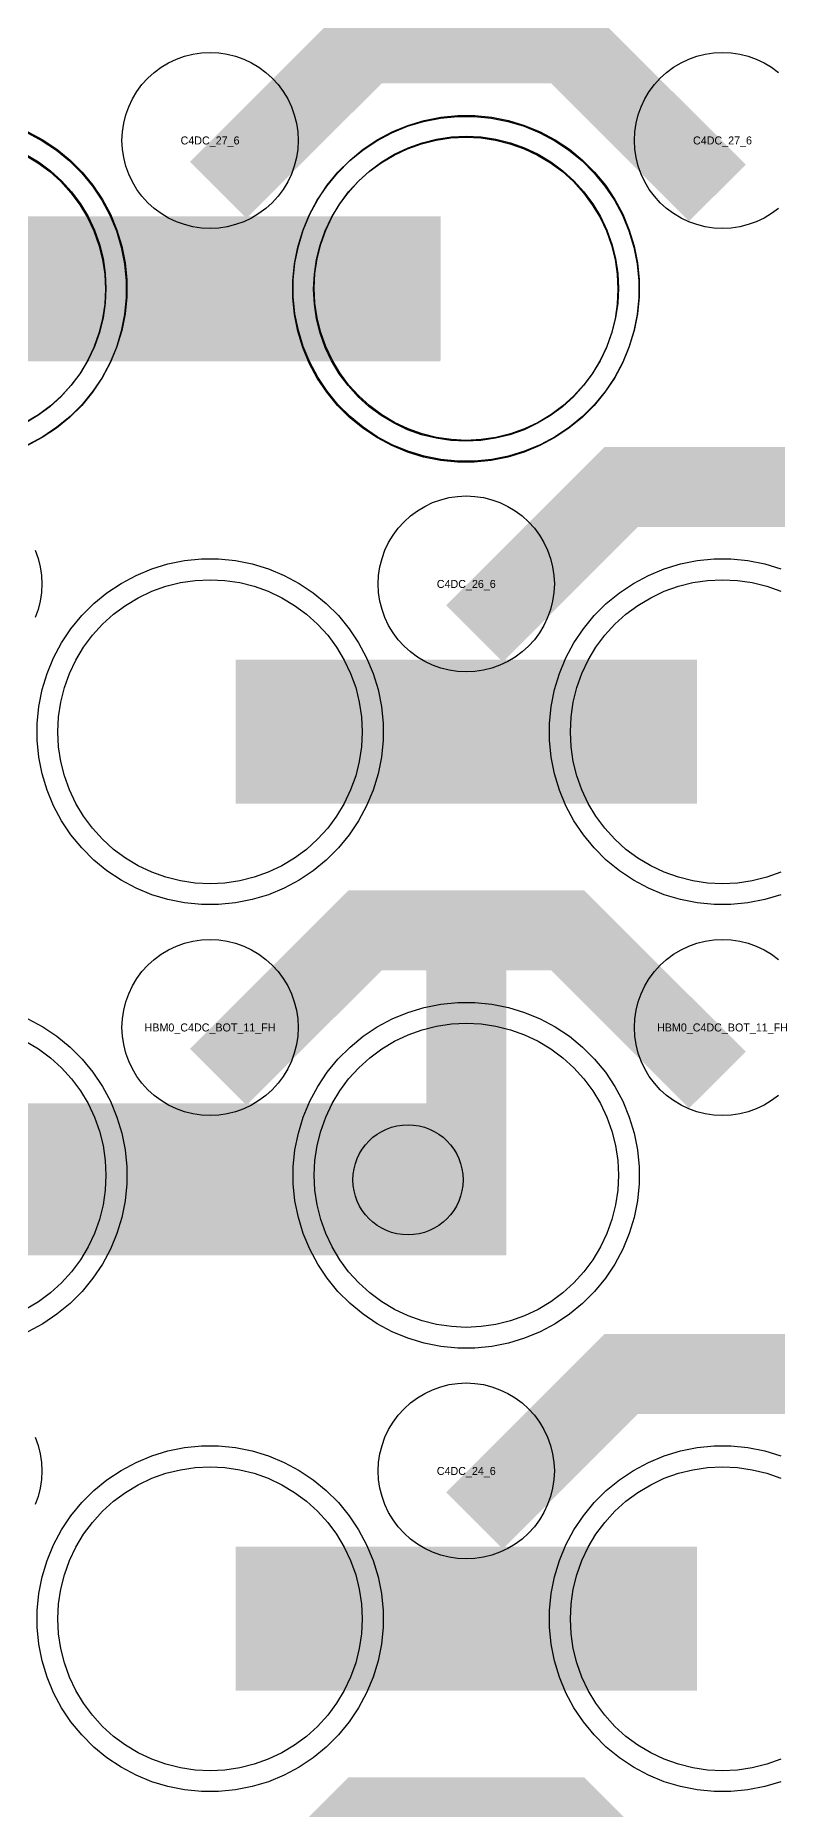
# Model space of a CAD drawing. Extents: x -11880 to 11880, y -14992 to 14992.
# Drawn here: x -10134 to -9903, y -11574 to -11019 of the extents above; entities that cross this region are included whole.
import ezdxf
from ezdxf.enums import TextEntityAlignment as Align

# ---------------------------------------------------------------- set-up
doc = ezdxf.new("R2010")
doc.units = 0
doc.header["$MEASUREMENT"] = 0
for name, color, linetype in [('GDS_775_DT_237', 138, 'CONTINUOUS'), ('RDL1_FS', 34, 'CONTINUOUS'), ('RDL_BS', 160, 'CONTINUOUS')]:
    doc.layers.add(name, color=color, linetype=linetype)

msp = doc.modelspace()

# ---------------------------------------------------------------- linework, layer by layer
at = {"layer": 'RDL1_FS', "color": 241, "true_color": 0xf7abae}
msp.add_lwpolyline([(-10000.149, -11146.126), (-10004.806, -11145.897), (-10009.417, -11145.213), (-10013.94, -11144.081), (-10018.33, -11142.509), (-10022.544, -11140.517), (-10026.544, -11138.119), (-10030.289, -11135.341), (-10033.743, -11132.211), (-10036.873, -11128.757), (-10039.651, -11125.012), (-10042.049, -11121.012), (-10044.041, -11116.798), (-10045.613, -11112.408), (-10046.745, -11107.885), (-10047.429, -11103.274), (-10047.658, -11098.617), (-10047.429, -11093.96), (-10046.745, -11089.349), (-10045.613, -11084.826), (-10044.041, -11080.436), (-10042.049, -11076.222), (-10039.651, -11072.222), (-10036.873, -11068.477), (-10033.743, -11065.023), (-10030.289, -11061.893), (-10026.544, -11059.115), (-10022.544, -11056.717), (-10018.33, -11054.725), (-10013.94, -11053.153), (-10009.417, -11052.021), (-10004.806, -11051.337), (-10000.149, -11051.108), (-9995.492, -11051.337), (-9990.881, -11052.021), (-9986.358, -11053.153), (-9981.968, -11054.725), (-9977.754, -11056.717), (-9973.754, -11059.115), (-9970.009, -11061.893), (-9966.555, -11065.023), (-9963.425, -11068.477), (-9960.647, -11072.222), (-9958.249, -11076.222), (-9956.257, -11080.436), (-9954.685, -11084.826), (-9953.553, -11089.349), (-9952.869, -11093.96), (-9952.64, -11098.617), (-9952.869, -11103.274), (-9953.553, -11107.885), (-9954.685, -11112.408), (-9956.257, -11116.798), (-9958.249, -11121.012), (-9960.647, -11125.012), (-9963.425, -11128.757), (-9966.555, -11132.211), (-9970.009, -11135.341), (-9973.754, -11138.119), (-9977.754, -11140.517), (-9981.968, -11142.509), (-9986.358, -11144.081), (-9990.881, -11145.213), (-9995.492, -11145.897)], close=True, dxfattribs=at)
at = {"layer": 'RDL1_FS'}
for points in [[(-10000, -11145.844), (-10004.657, -11145.615), (-10009.268, -11144.931), (-10013.791, -11143.799), (-10018.181, -11142.227), (-10022.395, -11140.235), (-10026.395, -11137.837), (-10030.14, -11135.059), (-10033.594, -11131.929), (-10036.724, -11128.475), (-10039.502, -11124.73), (-10041.9, -11120.73), (-10043.892, -11116.516), (-10045.464, -11112.126), (-10046.596, -11107.603), (-10047.28, -11102.992), (-10047.509, -11098.335), (-10047.28, -11093.678), (-10046.596, -11089.067), (-10045.464, -11084.544), (-10043.892, -11080.154), (-10041.9, -11075.94), (-10039.502, -11071.94), (-10036.724, -11068.195), (-10033.594, -11064.741), (-10030.14, -11061.611), (-10026.395, -11058.833), (-10022.395, -11056.435), (-10018.181, -11054.443), (-10013.791, -11052.871), (-10009.268, -11051.739), (-10004.657, -11051.055), (-10000, -11050.826), (-9995.343, -11051.055), (-9990.732, -11051.739), (-9986.209, -11052.871), (-9981.819, -11054.443), (-9977.605, -11056.435), (-9973.605, -11058.833), (-9969.86, -11061.611), (-9966.406, -11064.741), (-9963.276, -11068.195), (-9960.498, -11071.94), (-9958.1, -11075.94), (-9956.108, -11080.154), (-9954.536, -11084.544), (-9953.404, -11089.067), (-9952.72, -11093.678), (-9952.491, -11098.335), (-9952.72, -11102.992), (-9953.404, -11107.603), (-9954.536, -11112.126), (-9956.108, -11116.516), (-9958.1, -11120.73), (-9960.498, -11124.73), (-9963.276, -11128.475), (-9966.406, -11131.929), (-9969.86, -11135.059), (-9973.605, -11137.837), (-9977.605, -11140.235), (-9981.819, -11142.227), (-9986.209, -11143.799), (-9990.732, -11144.931), (-9995.343, -11145.615)], [(-10080, -11284.409), (-10084.657, -11284.18), (-10089.268, -11283.496), (-10093.791, -11282.364), (-10098.181, -11280.792), (-10102.395, -11278.8), (-10106.395, -11276.402), (-10110.14, -11273.624), (-10113.594, -11270.494), (-10116.724, -11267.04), (-10119.502, -11263.295), (-10121.9, -11259.295), (-10123.892, -11255.081), (-10125.464, -11250.691), (-10126.596, -11246.168), (-10127.28, -11241.557), (-10127.509, -11236.9), (-10127.28, -11232.243), (-10126.596, -11227.632), (-10125.464, -11223.109), (-10123.892, -11218.719), (-10121.9, -11214.505), (-10119.502, -11210.505), (-10116.724, -11206.76), (-10113.594, -11203.306), (-10110.14, -11200.176), (-10106.395, -11197.398), (-10102.395, -11195), (-10098.181, -11193.008), (-10093.791, -11191.436), (-10089.268, -11190.304), (-10084.657, -11189.62), (-10080, -11189.391), (-10075.343, -11189.62), (-10070.732, -11190.304), (-10066.209, -11191.436), (-10061.819, -11193.008), (-10057.605, -11195), (-10053.605, -11197.398), (-10049.86, -11200.176), (-10046.406, -11203.306), (-10043.276, -11206.76), (-10040.498, -11210.505), (-10038.1, -11214.505), (-10036.108, -11218.719), (-10034.536, -11223.109), (-10033.404, -11227.632), (-10032.72, -11232.243), (-10032.491, -11236.9), (-10032.72, -11241.557), (-10033.404, -11246.168), (-10034.536, -11250.691), (-10036.108, -11255.081), (-10038.1, -11259.295), (-10040.498, -11263.295), (-10043.276, -11267.04), (-10046.406, -11270.494), (-10049.86, -11273.624), (-10053.605, -11276.402), (-10057.605, -11278.8), (-10061.819, -11280.792), (-10066.209, -11282.364), (-10070.732, -11283.496), (-10075.343, -11284.18)], [(-10000, -11422.969), (-10004.657, -11422.74), (-10009.268, -11422.056), (-10013.791, -11420.924), (-10018.181, -11419.352), (-10022.395, -11417.36), (-10026.395, -11414.962), (-10030.14, -11412.184), (-10033.594, -11409.054), (-10036.724, -11405.6), (-10039.502, -11401.855), (-10041.9, -11397.855), (-10043.892, -11393.641), (-10045.464, -11389.251), (-10046.596, -11384.728), (-10047.28, -11380.117), (-10047.509, -11375.46), (-10047.28, -11370.803), (-10046.596, -11366.192), (-10045.464, -11361.669), (-10043.892, -11357.279), (-10041.9, -11353.065), (-10039.502, -11349.065), (-10036.724, -11345.32), (-10033.594, -11341.866), (-10030.14, -11338.736), (-10026.395, -11335.958), (-10022.395, -11333.56), (-10018.181, -11331.568), (-10013.791, -11329.996), (-10009.268, -11328.864), (-10004.657, -11328.18), (-10000, -11327.951), (-9995.343, -11328.18), (-9990.732, -11328.864), (-9986.209, -11329.996), (-9981.819, -11331.568), (-9977.605, -11333.56), (-9973.605, -11335.958), (-9969.86, -11338.736), (-9966.406, -11341.866), (-9963.276, -11345.32), (-9960.498, -11349.065), (-9958.1, -11353.065), (-9956.108, -11357.279), (-9954.536, -11361.669), (-9953.404, -11366.192), (-9952.72, -11370.803), (-9952.491, -11375.46), (-9952.72, -11380.117), (-9953.404, -11384.728), (-9954.536, -11389.251), (-9956.108, -11393.641), (-9958.1, -11397.855), (-9960.498, -11401.855), (-9963.276, -11405.6), (-9966.406, -11409.054), (-9969.86, -11412.184), (-9973.605, -11414.962), (-9977.605, -11417.36), (-9981.819, -11419.352), (-9986.209, -11420.924), (-9990.732, -11422.056), (-9995.343, -11422.74)], [(-10080, -11561.534), (-10084.657, -11561.305), (-10089.268, -11560.621), (-10093.791, -11559.489), (-10098.181, -11557.917), (-10102.395, -11555.925), (-10106.395, -11553.527), (-10110.14, -11550.749), (-10113.594, -11547.619), (-10116.724, -11544.165), (-10119.502, -11540.42), (-10121.9, -11536.42), (-10123.892, -11532.206), (-10125.464, -11527.816), (-10126.596, -11523.293), (-10127.28, -11518.682), (-10127.509, -11514.025), (-10127.28, -11509.368), (-10126.596, -11504.757), (-10125.464, -11500.234), (-10123.892, -11495.844), (-10121.9, -11491.63), (-10119.502, -11487.63), (-10116.724, -11483.885), (-10113.594, -11480.431), (-10110.14, -11477.301), (-10106.395, -11474.523), (-10102.395, -11472.125), (-10098.181, -11470.133), (-10093.791, -11468.561), (-10089.268, -11467.429), (-10084.657, -11466.745), (-10080, -11466.516), (-10075.343, -11466.745), (-10070.732, -11467.429), (-10066.209, -11468.561), (-10061.819, -11470.133), (-10057.605, -11472.125), (-10053.605, -11474.523), (-10049.86, -11477.301), (-10046.406, -11480.431), (-10043.276, -11483.885), (-10040.498, -11487.63), (-10038.1, -11491.63), (-10036.108, -11495.844), (-10034.536, -11500.234), (-10033.404, -11504.757), (-10032.72, -11509.368), (-10032.491, -11514.025), (-10032.72, -11518.682), (-10033.404, -11523.293), (-10034.536, -11527.816), (-10036.108, -11532.206), (-10038.1, -11536.42), (-10040.498, -11540.42), (-10043.276, -11544.165), (-10046.406, -11547.619), (-10049.86, -11550.749), (-10053.605, -11553.527), (-10057.605, -11555.925), (-10061.819, -11557.917), (-10066.209, -11559.489), (-10070.732, -11560.621), (-10075.343, -11561.305)]]:
    msp.add_lwpolyline(points, close=True, dxfattribs=at)
at = {"layer": 'RDL1_FS', "color": 241, "true_color": 0xf7abae}
msp.add_lwpolyline([(-10137.754, -11056.717), (-10133.754, -11059.115), (-10130.009, -11061.893), (-10126.555, -11065.023), (-10123.425, -11068.477), (-10120.647, -11072.222), (-10118.249, -11076.222), (-10116.257, -11080.436), (-10114.685, -11084.826), (-10113.553, -11089.349), (-10112.869, -11093.96), (-10112.64, -11098.617), (-10112.869, -11103.274), (-10113.553, -11107.885), (-10114.685, -11112.408), (-10116.257, -11116.798), (-10118.249, -11121.012), (-10120.647, -11125.012), (-10123.425, -11128.757), (-10126.555, -11132.211), (-10130.009, -11135.341), (-10133.754, -11138.119), (-10137.754, -11140.517)], dxfattribs=at)
at = {"layer": 'RDL1_FS'}
for points in [[(-10137.605, -11056.435), (-10133.605, -11058.833), (-10129.86, -11061.611), (-10126.406, -11064.741), (-10123.276, -11068.195), (-10120.498, -11071.94), (-10118.1, -11075.94), (-10116.108, -11080.154), (-10114.536, -11084.544), (-10113.404, -11089.067), (-10112.72, -11093.678), (-10112.491, -11098.335), (-10112.72, -11102.992), (-10113.404, -11107.603), (-10114.536, -11112.126), (-10116.108, -11116.516), (-10118.1, -11120.73), (-10120.498, -11124.73), (-10123.276, -11128.475), (-10126.406, -11131.929), (-10129.86, -11135.059), (-10133.605, -11137.837), (-10137.605, -11140.235)], [(-9901.819, -11280.792), (-9906.209, -11282.364), (-9910.732, -11283.496), (-9915.343, -11284.18), (-9920, -11284.409), (-9924.657, -11284.18), (-9929.268, -11283.496), (-9933.791, -11282.364), (-9938.181, -11280.792), (-9942.395, -11278.8), (-9946.395, -11276.402), (-9950.14, -11273.624), (-9953.594, -11270.494), (-9956.724, -11267.04), (-9959.502, -11263.295), (-9961.9, -11259.295), (-9963.892, -11255.081), (-9965.464, -11250.691), (-9966.596, -11246.168), (-9967.28, -11241.557), (-9967.509, -11236.9), (-9967.28, -11232.243), (-9966.596, -11227.632), (-9965.464, -11223.109), (-9963.892, -11218.719), (-9961.9, -11214.505), (-9959.502, -11210.505), (-9956.724, -11206.76), (-9953.594, -11203.306), (-9950.14, -11200.176), (-9946.395, -11197.398), (-9942.395, -11195), (-9938.181, -11193.008), (-9933.791, -11191.436), (-9929.268, -11190.304), (-9924.657, -11189.62), (-9920, -11189.391), (-9915.343, -11189.62), (-9910.732, -11190.304), (-9906.209, -11191.436), (-9901.819, -11193.008)], [(-10137.605, -11333.56), (-10133.605, -11335.958), (-10129.86, -11338.736), (-10126.406, -11341.866), (-10123.276, -11345.32), (-10120.498, -11349.065), (-10118.1, -11353.065), (-10116.108, -11357.279), (-10114.536, -11361.669), (-10113.404, -11366.192), (-10112.72, -11370.803), (-10112.491, -11375.46), (-10112.72, -11380.117), (-10113.404, -11384.728), (-10114.536, -11389.251), (-10116.108, -11393.641), (-10118.1, -11397.855), (-10120.498, -11401.855), (-10123.276, -11405.6), (-10126.406, -11409.054), (-10129.86, -11412.184), (-10133.605, -11414.962), (-10137.605, -11417.36)], [(-9901.819, -11557.917), (-9906.209, -11559.489), (-9910.732, -11560.621), (-9915.343, -11561.305), (-9920, -11561.534), (-9924.657, -11561.305), (-9929.268, -11560.621), (-9933.791, -11559.489), (-9938.181, -11557.917), (-9942.395, -11555.925), (-9946.395, -11553.527), (-9950.14, -11550.749), (-9953.594, -11547.619), (-9956.724, -11544.165), (-9959.502, -11540.42), (-9961.9, -11536.42), (-9963.892, -11532.206), (-9965.464, -11527.816), (-9966.596, -11523.293), (-9967.28, -11518.682), (-9967.509, -11514.025), (-9967.28, -11509.368), (-9966.596, -11504.757), (-9965.464, -11500.234), (-9963.892, -11495.844), (-9961.9, -11491.63), (-9959.502, -11487.63), (-9956.724, -11483.885), (-9953.594, -11480.431), (-9950.14, -11477.301), (-9946.395, -11474.523), (-9942.395, -11472.125), (-9938.181, -11470.133), (-9933.791, -11468.561), (-9929.268, -11467.429), (-9924.657, -11466.745), (-9920, -11466.516), (-9915.343, -11466.745), (-9910.732, -11467.429), (-9906.209, -11468.561), (-9901.819, -11470.133)]]:
    msp.add_lwpolyline(points, dxfattribs=at)
at = {"layer": 'RDL1_FS', "color": 241, "true_color": 0xf7abae}
for points in [[(-10152.147, -11098.617, 45, 45, 0), (-10080.147, -11098.617, 45, 45, 0)], [(-10080.147, -11098.617, 45, 45, 0), (-10008.147, -11098.617, 45, 45, 0)]]:
    msp.add_lwpolyline(points, format="xyseb", dxfattribs=at)
at = {"layer": 'RDL1_FS'}
for points in [[(-10151.998, -11098.335, 45, 45, 0), (-10079.998, -11098.335, 45, 45, 0)], [(-10079.998, -11098.335, 45, 45, 0), (-10007.998, -11098.335, 45, 45, 0)], [(-10071.998, -11236.9, 45, 45, 0), (-9999.998, -11236.9, 45, 45, 0)], [(-9999.998, -11236.9, 45, 45, 0), (-9927.998, -11236.9, 45, 45, 0)], [(-10151.998, -11375.46, 45, 45, 0), (-10079.998, -11375.46, 45, 45, 0)], [(-10079.998, -11375.46, 45, 45, 0), (-10007.998, -11375.46, 45, 45, 0)], [(-10071.998, -11514.025, 45, 45, 0), (-9999.998, -11514.025, 45, 45, 0)], [(-9999.998, -11514.025, 45, 45, 0), (-9927.998, -11514.025, 45, 45, 0)]]:
    msp.add_lwpolyline(points, format="xyseb", dxfattribs=at)
msp.add_circle((-10018.195, -11376.865), 17.2, dxfattribs=at)
at = {"layer": 'RDL_BS'}
for points in [[(-10077.438, -11067.649, 25, 25, 0), (-10031.623, -11021.834, 25, 25, 0), (-9998.07, -11021.834, 25, 25, 0)], [(-9921.599, -11068.548, 25, 25, 0), (-9968.313, -11021.834, 25, 25, 0), (-9998.071, -11021.834, 25, 25, 0)], [(-9997.438, -11206.214, 25, 25, 0), (-9951.623, -11160.399, 25, 25, 0), (-9918.07, -11160.399, 25, 25, 0)], [(-9841.599, -11207.113, 25, 25, 0), (-9888.313, -11160.399, 25, 25, 0), (-9918.071, -11160.399, 25, 25, 0)], [(-10000, -11400.46, 25, 25, 0), (-10000, -11286.459, 25, 25, 0)], [(-10077.438, -11344.774, 25, 25, 0), (-10031.623, -11298.959, 25, 25, 0), (-9998.07, -11298.959, 25, 25, 0)], [(-9921.599, -11345.673, 25, 25, 0), (-9968.313, -11298.959, 25, 25, 0), (-9998.071, -11298.959, 25, 25, 0)], [(-10165.603, -11387.96, 25, 25, 0), (-9987.5, -11387.96, 25, 25, 0)], [(-9997.438, -11483.339, 25, 25, 0), (-9951.623, -11437.524, 25, 25, 0), (-9918.07, -11437.524, 25, 25, 0)], [(-9841.599, -11484.238, 25, 25, 0), (-9888.313, -11437.524, 25, 25, 0), (-9918.071, -11437.524, 25, 25, 0)], [(-10077.438, -11621.904, 25, 25, 0), (-10031.623, -11576.089, 25, 25, 0), (-9998.07, -11576.089, 25, 25, 0)], [(-9921.599, -11622.803, 25, 25, 0), (-9968.313, -11576.089, 25, 25, 0), (-9998.071, -11576.089, 25, 25, 0)]]:
    msp.add_lwpolyline(points, format="xyseb", dxfattribs=at)
for points in [[(-10080, -11079.641), (-10082.693, -11079.509), (-10085.365, -11079.113), (-10087.984, -11078.456), (-10090.519, -11077.549), (-10092.956, -11076.397), (-10095.28, -11075.004), (-10097.443, -11073.401), (-10099.442, -11071.589), (-10101.254, -11069.59), (-10102.857, -11067.427), (-10104.25, -11065.103), (-10105.402, -11062.666), (-10106.309, -11060.131), (-10106.966, -11057.512), (-10107.362, -11054.84), (-10107.494, -11052.147), (-10107.362, -11049.454), (-10106.966, -11046.782), (-10106.309, -11044.163), (-10105.402, -11041.628), (-10104.25, -11039.191), (-10102.857, -11036.867), (-10101.254, -11034.704), (-10099.442, -11032.705), (-10097.443, -11030.893), (-10095.28, -11029.29), (-10092.956, -11027.897), (-10090.519, -11026.745), (-10087.984, -11025.838), (-10085.365, -11025.181), (-10082.693, -11024.785), (-10080, -11024.653), (-10077.307, -11024.785), (-10074.635, -11025.181), (-10072.016, -11025.838), (-10069.481, -11026.745), (-10067.044, -11027.897), (-10064.72, -11029.29), (-10062.557, -11030.893), (-10060.558, -11032.705), (-10058.746, -11034.704), (-10057.143, -11036.867), (-10055.75, -11039.191), (-10054.598, -11041.628), (-10053.691, -11044.163), (-10053.034, -11046.782), (-10052.638, -11049.454), (-10052.506, -11052.147), (-10052.638, -11054.84), (-10053.034, -11057.512), (-10053.691, -11060.131), (-10054.598, -11062.666), (-10055.75, -11065.103), (-10057.143, -11067.427), (-10058.746, -11069.59), (-10060.558, -11071.589), (-10062.557, -11073.401), (-10064.72, -11075.004), (-10067.044, -11076.397), (-10069.481, -11077.549), (-10072.016, -11078.456), (-10074.635, -11079.113), (-10077.307, -11079.509)], [(-10002.644, -11152.335), (-10007.938, -11151.818), (-10013.165, -11150.772), (-10018.205, -11149.241), (-10023.115, -11147.21), (-10027.777, -11144.718), (-10032.191, -11141.771), (-10036.292, -11138.409), (-10040.074, -11134.627), (-10043.436, -11130.526), (-10046.383, -11126.112), (-10048.875, -11121.45), (-10050.906, -11116.54), (-10052.437, -11111.5), (-10053.483, -11106.273), (-10054, -11100.979), (-10054, -11095.691), (-10053.483, -11090.397), (-10052.437, -11085.17), (-10050.906, -11080.13), (-10048.875, -11075.22), (-10046.383, -11070.558), (-10043.436, -11066.144), (-10040.074, -11062.043), (-10036.292, -11058.261), (-10032.191, -11054.899), (-10027.777, -11051.952), (-10023.115, -11049.46), (-10018.205, -11047.429), (-10013.165, -11045.898), (-10007.938, -11044.852), (-10002.644, -11044.335), (-9997.356, -11044.335), (-9992.062, -11044.852), (-9986.835, -11045.898), (-9981.795, -11047.429), (-9976.885, -11049.46), (-9972.223, -11051.952), (-9967.809, -11054.899), (-9963.708, -11058.261), (-9959.926, -11062.043), (-9956.564, -11066.144), (-9953.617, -11070.558), (-9951.125, -11075.22), (-9949.094, -11080.13), (-9947.563, -11085.17), (-9946.517, -11090.397), (-9946, -11095.691), (-9946, -11100.979), (-9946.517, -11106.273), (-9947.563, -11111.5), (-9949.094, -11116.54), (-9951.125, -11121.45), (-9953.617, -11126.112), (-9956.564, -11130.526), (-9959.926, -11134.627), (-9963.708, -11138.409), (-9967.809, -11141.771), (-9972.223, -11144.718), (-9976.885, -11147.21), (-9981.795, -11149.241), (-9986.835, -11150.772), (-9992.062, -11151.818), (-9997.356, -11152.335)], [(-10000, -11218.206), (-10002.693, -11218.074), (-10005.365, -11217.678), (-10007.984, -11217.021), (-10010.519, -11216.114), (-10012.956, -11214.962), (-10015.28, -11213.569), (-10017.443, -11211.966), (-10019.442, -11210.154), (-10021.254, -11208.155), (-10022.857, -11205.992), (-10024.25, -11203.668), (-10025.402, -11201.231), (-10026.309, -11198.696), (-10026.966, -11196.077), (-10027.362, -11193.405), (-10027.494, -11190.712), (-10027.362, -11188.019), (-10026.966, -11185.347), (-10026.309, -11182.728), (-10025.402, -11180.193), (-10024.25, -11177.756), (-10022.857, -11175.432), (-10021.254, -11173.269), (-10019.442, -11171.27), (-10017.443, -11169.458), (-10015.28, -11167.855), (-10012.956, -11166.462), (-10010.519, -11165.31), (-10007.984, -11164.403), (-10005.365, -11163.746), (-10002.693, -11163.35), (-10000, -11163.218), (-9997.307, -11163.35), (-9994.635, -11163.746), (-9992.016, -11164.403), (-9989.481, -11165.31), (-9987.044, -11166.462), (-9984.72, -11167.855), (-9982.557, -11169.458), (-9980.558, -11171.27), (-9978.746, -11173.269), (-9977.143, -11175.432), (-9975.75, -11177.756), (-9974.598, -11180.193), (-9973.691, -11182.728), (-9973.034, -11185.347), (-9972.638, -11188.019), (-9972.506, -11190.712), (-9972.638, -11193.405), (-9973.034, -11196.077), (-9973.691, -11198.696), (-9974.598, -11201.231), (-9975.75, -11203.668), (-9977.143, -11205.992), (-9978.746, -11208.155), (-9980.558, -11210.154), (-9982.557, -11211.966), (-9984.72, -11213.569), (-9987.044, -11214.962), (-9989.481, -11216.114), (-9992.016, -11217.021), (-9994.635, -11217.678), (-9997.307, -11218.074)], [(-10082.644, -11290.9), (-10087.938, -11290.383), (-10093.165, -11289.337), (-10098.205, -11287.806), (-10103.115, -11285.775), (-10107.777, -11283.283), (-10112.191, -11280.336), (-10116.292, -11276.974), (-10120.074, -11273.192), (-10123.436, -11269.091), (-10126.383, -11264.677), (-10128.875, -11260.015), (-10130.906, -11255.105), (-10132.437, -11250.065), (-10133.483, -11244.838), (-10134, -11239.544), (-10134, -11234.256), (-10133.483, -11228.962), (-10132.437, -11223.735), (-10130.906, -11218.695), (-10128.875, -11213.785), (-10126.383, -11209.123), (-10123.436, -11204.709), (-10120.074, -11200.608), (-10116.292, -11196.826), (-10112.191, -11193.464), (-10107.777, -11190.517), (-10103.115, -11188.025), (-10098.205, -11185.994), (-10093.165, -11184.463), (-10087.938, -11183.417), (-10082.644, -11182.9), (-10077.356, -11182.9), (-10072.062, -11183.417), (-10066.835, -11184.463), (-10061.795, -11185.994), (-10056.885, -11188.025), (-10052.223, -11190.517), (-10047.809, -11193.464), (-10043.708, -11196.826), (-10039.926, -11200.608), (-10036.564, -11204.709), (-10033.617, -11209.123), (-10031.125, -11213.785), (-10029.094, -11218.695), (-10027.563, -11223.735), (-10026.517, -11228.962), (-10026, -11234.256), (-10026, -11239.544), (-10026.517, -11244.838), (-10027.563, -11250.065), (-10029.094, -11255.105), (-10031.125, -11260.015), (-10033.617, -11264.677), (-10036.564, -11269.091), (-10039.926, -11273.192), (-10043.708, -11276.974), (-10047.809, -11280.336), (-10052.223, -11283.283), (-10056.885, -11285.775), (-10061.795, -11287.806), (-10066.835, -11289.337), (-10072.062, -11290.383), (-10077.356, -11290.9)], [(-10080, -11356.766), (-10082.693, -11356.634), (-10085.365, -11356.238), (-10087.984, -11355.581), (-10090.519, -11354.674), (-10092.956, -11353.522), (-10095.28, -11352.129), (-10097.443, -11350.526), (-10099.442, -11348.714), (-10101.254, -11346.715), (-10102.857, -11344.552), (-10104.25, -11342.228), (-10105.402, -11339.791), (-10106.309, -11337.256), (-10106.966, -11334.637), (-10107.362, -11331.965), (-10107.494, -11329.272), (-10107.362, -11326.579), (-10106.966, -11323.907), (-10106.309, -11321.288), (-10105.402, -11318.753), (-10104.25, -11316.316), (-10102.857, -11313.992), (-10101.254, -11311.829), (-10099.442, -11309.83), (-10097.443, -11308.018), (-10095.28, -11306.415), (-10092.956, -11305.022), (-10090.519, -11303.87), (-10087.984, -11302.963), (-10085.365, -11302.306), (-10082.693, -11301.91), (-10080, -11301.778), (-10077.307, -11301.91), (-10074.635, -11302.306), (-10072.016, -11302.963), (-10069.481, -11303.87), (-10067.044, -11305.022), (-10064.72, -11306.415), (-10062.557, -11308.018), (-10060.558, -11309.83), (-10058.746, -11311.829), (-10057.143, -11313.992), (-10055.75, -11316.316), (-10054.598, -11318.753), (-10053.691, -11321.288), (-10053.034, -11323.907), (-10052.638, -11326.579), (-10052.506, -11329.272), (-10052.638, -11331.965), (-10053.034, -11334.637), (-10053.691, -11337.256), (-10054.598, -11339.791), (-10055.75, -11342.228), (-10057.143, -11344.552), (-10058.746, -11346.715), (-10060.558, -11348.714), (-10062.557, -11350.526), (-10064.72, -11352.129), (-10067.044, -11353.522), (-10069.481, -11354.674), (-10072.016, -11355.581), (-10074.635, -11356.238), (-10077.307, -11356.634)], [(-10002.644, -11429.46), (-10007.938, -11428.943), (-10013.165, -11427.897), (-10018.205, -11426.366), (-10023.115, -11424.335), (-10027.777, -11421.843), (-10032.191, -11418.896), (-10036.292, -11415.534), (-10040.074, -11411.752), (-10043.436, -11407.651), (-10046.383, -11403.237), (-10048.875, -11398.575), (-10050.906, -11393.665), (-10052.437, -11388.625), (-10053.483, -11383.398), (-10054, -11378.104), (-10054, -11372.816), (-10053.483, -11367.522), (-10052.437, -11362.295), (-10050.906, -11357.255), (-10048.875, -11352.345), (-10046.383, -11347.683), (-10043.436, -11343.269), (-10040.074, -11339.168), (-10036.292, -11335.386), (-10032.191, -11332.024), (-10027.777, -11329.077), (-10023.115, -11326.585), (-10018.205, -11324.554), (-10013.165, -11323.023), (-10007.938, -11321.977), (-10002.644, -11321.46), (-9997.356, -11321.46), (-9992.062, -11321.977), (-9986.835, -11323.023), (-9981.795, -11324.554), (-9976.885, -11326.585), (-9972.223, -11329.077), (-9967.809, -11332.024), (-9963.708, -11335.386), (-9959.926, -11339.168), (-9956.564, -11343.269), (-9953.617, -11347.683), (-9951.125, -11352.345), (-9949.094, -11357.255), (-9947.563, -11362.295), (-9946.517, -11367.522), (-9946, -11372.816), (-9946, -11378.104), (-9946.517, -11383.398), (-9947.563, -11388.625), (-9949.094, -11393.665), (-9951.125, -11398.575), (-9953.617, -11403.237), (-9956.564, -11407.651), (-9959.926, -11411.752), (-9963.708, -11415.534), (-9967.809, -11418.896), (-9972.223, -11421.843), (-9976.885, -11424.335), (-9981.795, -11426.366), (-9986.835, -11427.897), (-9992.062, -11428.943), (-9997.356, -11429.46)], [(-10000, -11495.331), (-10002.693, -11495.199), (-10005.365, -11494.803), (-10007.984, -11494.146), (-10010.519, -11493.239), (-10012.956, -11492.087), (-10015.28, -11490.694), (-10017.443, -11489.091), (-10019.442, -11487.279), (-10021.254, -11485.28), (-10022.857, -11483.117), (-10024.25, -11480.793), (-10025.402, -11478.356), (-10026.309, -11475.821), (-10026.966, -11473.202), (-10027.362, -11470.53), (-10027.494, -11467.837), (-10027.362, -11465.144), (-10026.966, -11462.472), (-10026.309, -11459.853), (-10025.402, -11457.318), (-10024.25, -11454.881), (-10022.857, -11452.557), (-10021.254, -11450.394), (-10019.442, -11448.395), (-10017.443, -11446.583), (-10015.28, -11444.98), (-10012.956, -11443.587), (-10010.519, -11442.435), (-10007.984, -11441.528), (-10005.365, -11440.871), (-10002.693, -11440.475), (-10000, -11440.343), (-9997.307, -11440.475), (-9994.635, -11440.871), (-9992.016, -11441.528), (-9989.481, -11442.435), (-9987.044, -11443.587), (-9984.72, -11444.98), (-9982.557, -11446.583), (-9980.558, -11448.395), (-9978.746, -11450.394), (-9977.143, -11452.557), (-9975.75, -11454.881), (-9974.598, -11457.318), (-9973.691, -11459.853), (-9973.034, -11462.472), (-9972.638, -11465.144), (-9972.506, -11467.837), (-9972.638, -11470.53), (-9973.034, -11473.202), (-9973.691, -11475.821), (-9974.598, -11478.356), (-9975.75, -11480.793), (-9977.143, -11483.117), (-9978.746, -11485.28), (-9980.558, -11487.279), (-9982.557, -11489.091), (-9984.72, -11490.694), (-9987.044, -11492.087), (-9989.481, -11493.239), (-9992.016, -11494.146), (-9994.635, -11494.803), (-9997.307, -11495.199)], [(-10082.644, -11568.025), (-10087.938, -11567.508), (-10093.165, -11566.462), (-10098.205, -11564.931), (-10103.115, -11562.9), (-10107.777, -11560.408), (-10112.191, -11557.461), (-10116.292, -11554.099), (-10120.074, -11550.317), (-10123.436, -11546.216), (-10126.383, -11541.802), (-10128.875, -11537.14), (-10130.906, -11532.23), (-10132.437, -11527.19), (-10133.483, -11521.963), (-10134, -11516.669), (-10134, -11511.381), (-10133.483, -11506.087), (-10132.437, -11500.86), (-10130.906, -11495.82), (-10128.875, -11490.91), (-10126.383, -11486.248), (-10123.436, -11481.834), (-10120.074, -11477.733), (-10116.292, -11473.951), (-10112.191, -11470.589), (-10107.777, -11467.642), (-10103.115, -11465.15), (-10098.205, -11463.119), (-10093.165, -11461.588), (-10087.938, -11460.542), (-10082.644, -11460.025), (-10077.356, -11460.025), (-10072.062, -11460.542), (-10066.835, -11461.588), (-10061.795, -11463.119), (-10056.885, -11465.15), (-10052.223, -11467.642), (-10047.809, -11470.589), (-10043.708, -11473.951), (-10039.926, -11477.733), (-10036.564, -11481.834), (-10033.617, -11486.248), (-10031.125, -11490.91), (-10029.094, -11495.82), (-10027.563, -11500.86), (-10026.517, -11506.087), (-10026, -11511.381), (-10026, -11516.669), (-10026.517, -11521.963), (-10027.563, -11527.19), (-10029.094, -11532.23), (-10031.125, -11537.14), (-10033.617, -11541.802), (-10036.564, -11546.216), (-10039.926, -11550.317), (-10043.708, -11554.099), (-10047.809, -11557.461), (-10052.223, -11560.408), (-10056.885, -11562.9), (-10061.795, -11564.931), (-10066.835, -11566.462), (-10072.062, -11567.508), (-10077.356, -11568.025)]]:
    msp.add_lwpolyline(points, close=True, dxfattribs=at)
for points in [[(-9902.557, -11073.401), (-9904.72, -11075.004), (-9907.044, -11076.397), (-9909.481, -11077.549), (-9912.016, -11078.456), (-9914.635, -11079.113), (-9917.307, -11079.509), (-9920, -11079.641), (-9922.693, -11079.509), (-9925.365, -11079.113), (-9927.984, -11078.456), (-9930.519, -11077.549), (-9932.956, -11076.397), (-9935.28, -11075.004), (-9937.443, -11073.401), (-9939.442, -11071.589), (-9941.254, -11069.59), (-9942.857, -11067.427), (-9944.25, -11065.103), (-9945.402, -11062.666), (-9946.309, -11060.131), (-9946.966, -11057.512), (-9947.362, -11054.84), (-9947.494, -11052.147), (-9947.362, -11049.454), (-9946.966, -11046.782), (-9946.309, -11044.163), (-9945.402, -11041.628), (-9944.25, -11039.191), (-9942.857, -11036.867), (-9941.254, -11034.704), (-9939.442, -11032.705), (-9937.443, -11030.893), (-9935.28, -11029.29), (-9932.956, -11027.897), (-9930.519, -11026.745), (-9927.984, -11025.838), (-9925.365, -11025.181), (-9922.693, -11024.785), (-9920, -11024.653), (-9917.307, -11024.785), (-9914.635, -11025.181), (-9912.016, -11025.838), (-9909.481, -11026.745), (-9907.044, -11027.897), (-9904.72, -11029.29), (-9902.557, -11030.893)], [(-10136.885, -11049.46), (-10132.223, -11051.952), (-10127.809, -11054.899), (-10123.708, -11058.261), (-10119.926, -11062.043), (-10116.564, -11066.144), (-10113.617, -11070.558), (-10111.125, -11075.22), (-10109.094, -11080.13), (-10107.563, -11085.17), (-10106.517, -11090.397), (-10106, -11095.691), (-10106, -11100.979), (-10106.517, -11106.273), (-10107.563, -11111.5), (-10109.094, -11116.54), (-10111.125, -11121.45), (-10113.617, -11126.112), (-10116.564, -11130.526), (-10119.926, -11134.627), (-10123.708, -11138.409), (-10127.809, -11141.771), (-10132.223, -11144.718), (-10136.885, -11147.21)], [(-10134.598, -11180.193), (-10133.691, -11182.728), (-10133.034, -11185.347), (-10132.638, -11188.019), (-10132.506, -11190.712), (-10132.638, -11193.405), (-10133.034, -11196.077), (-10133.691, -11198.696), (-10134.598, -11201.231)], [(-9901.795, -11287.806), (-9906.835, -11289.337), (-9912.062, -11290.383), (-9917.356, -11290.9), (-9922.644, -11290.9), (-9927.938, -11290.383), (-9933.165, -11289.337), (-9938.205, -11287.806), (-9943.115, -11285.775), (-9947.777, -11283.283), (-9952.191, -11280.336), (-9956.292, -11276.974), (-9960.074, -11273.192), (-9963.436, -11269.091), (-9966.383, -11264.677), (-9968.875, -11260.015), (-9970.906, -11255.105), (-9972.437, -11250.065), (-9973.483, -11244.838), (-9974, -11239.544), (-9974, -11234.256), (-9973.483, -11228.962), (-9972.437, -11223.735), (-9970.906, -11218.695), (-9968.875, -11213.785), (-9966.383, -11209.123), (-9963.436, -11204.709), (-9960.074, -11200.608), (-9956.292, -11196.826), (-9952.191, -11193.464), (-9947.777, -11190.517), (-9943.115, -11188.025), (-9938.205, -11185.994), (-9933.165, -11184.463), (-9927.938, -11183.417), (-9922.644, -11182.9), (-9917.356, -11182.9), (-9912.062, -11183.417), (-9906.835, -11184.463), (-9901.795, -11185.994)], [(-9902.557, -11350.526), (-9904.72, -11352.129), (-9907.044, -11353.522), (-9909.481, -11354.674), (-9912.016, -11355.581), (-9914.635, -11356.238), (-9917.307, -11356.634), (-9920, -11356.766), (-9922.693, -11356.634), (-9925.365, -11356.238), (-9927.984, -11355.581), (-9930.519, -11354.674), (-9932.956, -11353.522), (-9935.28, -11352.129), (-9937.443, -11350.526), (-9939.442, -11348.714), (-9941.254, -11346.715), (-9942.857, -11344.552), (-9944.25, -11342.228), (-9945.402, -11339.791), (-9946.309, -11337.256), (-9946.966, -11334.637), (-9947.362, -11331.965), (-9947.494, -11329.272), (-9947.362, -11326.579), (-9946.966, -11323.907), (-9946.309, -11321.288), (-9945.402, -11318.753), (-9944.25, -11316.316), (-9942.857, -11313.992), (-9941.254, -11311.829), (-9939.442, -11309.83), (-9937.443, -11308.018), (-9935.28, -11306.415), (-9932.956, -11305.022), (-9930.519, -11303.87), (-9927.984, -11302.963), (-9925.365, -11302.306), (-9922.693, -11301.91), (-9920, -11301.778), (-9917.307, -11301.91), (-9914.635, -11302.306), (-9912.016, -11302.963), (-9909.481, -11303.87), (-9907.044, -11305.022), (-9904.72, -11306.415), (-9902.557, -11308.018)], [(-10136.885, -11326.585), (-10132.223, -11329.077), (-10127.809, -11332.024), (-10123.708, -11335.386), (-10119.926, -11339.168), (-10116.564, -11343.269), (-10113.617, -11347.683), (-10111.125, -11352.345), (-10109.094, -11357.255), (-10107.563, -11362.295), (-10106.517, -11367.522), (-10106, -11372.816), (-10106, -11378.104), (-10106.517, -11383.398), (-10107.563, -11388.625), (-10109.094, -11393.665), (-10111.125, -11398.575), (-10113.617, -11403.237), (-10116.564, -11407.651), (-10119.926, -11411.752), (-10123.708, -11415.534), (-10127.809, -11418.896), (-10132.223, -11421.843), (-10136.885, -11424.335)], [(-10134.598, -11457.318), (-10133.691, -11459.853), (-10133.034, -11462.472), (-10132.638, -11465.144), (-10132.506, -11467.837), (-10132.638, -11470.53), (-10133.034, -11473.202), (-10133.691, -11475.821), (-10134.598, -11478.356)], [(-9901.795, -11564.931), (-9906.835, -11566.462), (-9912.062, -11567.508), (-9917.356, -11568.025), (-9922.644, -11568.025), (-9927.938, -11567.508), (-9933.165, -11566.462), (-9938.205, -11564.931), (-9943.115, -11562.9), (-9947.777, -11560.408), (-9952.191, -11557.461), (-9956.292, -11554.099), (-9960.074, -11550.317), (-9963.436, -11546.216), (-9966.383, -11541.802), (-9968.875, -11537.14), (-9970.906, -11532.23), (-9972.437, -11527.19), (-9973.483, -11521.963), (-9974, -11516.669), (-9974, -11511.381), (-9973.483, -11506.087), (-9972.437, -11500.86), (-9970.906, -11495.82), (-9968.875, -11490.91), (-9966.383, -11486.248), (-9963.436, -11481.834), (-9960.074, -11477.733), (-9956.292, -11473.951), (-9952.191, -11470.589), (-9947.777, -11467.642), (-9943.115, -11465.15), (-9938.205, -11463.119), (-9933.165, -11461.588), (-9927.938, -11460.542), (-9922.644, -11460.025), (-9917.356, -11460.025), (-9912.062, -11460.542), (-9906.835, -11461.588), (-9901.795, -11463.119)]]:
    msp.add_lwpolyline(points, dxfattribs=at)
at = {"layer": 'RDL_BS', "color": 241, "true_color": 0xf7abae}
msp.add_lwpolyline([(-10002.793, -11152.617), (-10008.087, -11152.1), (-10013.314, -11151.054), (-10018.354, -11149.523), (-10023.264, -11147.492), (-10027.926, -11145), (-10032.34, -11142.053), (-10036.441, -11138.691), (-10040.223, -11134.909), (-10043.585, -11130.808), (-10046.532, -11126.394), (-10049.024, -11121.732), (-10051.055, -11116.822), (-10052.586, -11111.782), (-10053.632, -11106.555), (-10054.149, -11101.261), (-10054.149, -11095.973), (-10053.632, -11090.679), (-10052.586, -11085.452), (-10051.055, -11080.412), (-10049.024, -11075.502), (-10046.532, -11070.84), (-10043.585, -11066.426), (-10040.223, -11062.325), (-10036.441, -11058.543), (-10032.34, -11055.181), (-10027.926, -11052.234), (-10023.264, -11049.742), (-10018.354, -11047.711), (-10013.314, -11046.18), (-10008.087, -11045.134), (-10002.793, -11044.617), (-9997.505, -11044.617), (-9992.211, -11045.134), (-9986.984, -11046.18), (-9981.944, -11047.711), (-9977.034, -11049.742), (-9972.372, -11052.234), (-9967.958, -11055.181), (-9963.857, -11058.543), (-9960.075, -11062.325), (-9956.713, -11066.426), (-9953.766, -11070.84), (-9951.274, -11075.502), (-9949.243, -11080.412), (-9947.712, -11085.452), (-9946.666, -11090.679), (-9946.149, -11095.973), (-9946.149, -11101.261), (-9946.666, -11106.555), (-9947.712, -11111.782), (-9949.243, -11116.822), (-9951.274, -11121.732), (-9953.766, -11126.394), (-9956.713, -11130.808), (-9960.075, -11134.909), (-9963.857, -11138.691), (-9967.958, -11142.053), (-9972.372, -11145), (-9977.034, -11147.492), (-9981.944, -11149.523), (-9986.984, -11151.054), (-9992.211, -11152.1), (-9997.505, -11152.617)], close=True, dxfattribs=at)
msp.add_lwpolyline([(-10137.034, -11049.742), (-10132.372, -11052.234), (-10127.958, -11055.181), (-10123.857, -11058.543), (-10120.075, -11062.325), (-10116.713, -11066.426), (-10113.766, -11070.84), (-10111.274, -11075.502), (-10109.243, -11080.412), (-10107.712, -11085.452), (-10106.666, -11090.679), (-10106.149, -11095.973), (-10106.149, -11101.261), (-10106.666, -11106.555), (-10107.712, -11111.782), (-10109.243, -11116.822), (-10111.274, -11121.732), (-10113.766, -11126.394), (-10116.713, -11130.808), (-10120.075, -11134.909), (-10123.857, -11138.691), (-10127.958, -11142.053), (-10132.372, -11145), (-10137.034, -11147.492)], dxfattribs=at)

# ---------------------------------------------------------------- texts
at = {"layer": 'GDS_775_DT_237'}
for s, p in [('C4DC_27_6', (-10080, -11052.147)), ('C4DC_27_6', (-10080, -11052.147)), ('C4DC_27_6', (-9920, -11052.147)), ('C4DC_27_6', (-9920, -11052.147)), ('C4DC_26_6', (-10000, -11190.712)), ('C4DC_26_6', (-10000, -11190.712)), ('HBM0_C4DC_BOT_11_FH', (-10080, -11329.272)), ('HBM0_C4DC_BOT_11_FH', (-10080, -11329.272)), ('HBM0_C4DC_BOT_11_FH', (-9920, -11329.272)), ('HBM0_C4DC_BOT_11_FH', (-9920, -11329.272)), ('C4DC_24_6', (-10000, -11467.837)), ('C4DC_24_6', (-10000, -11467.837))]:
    msp.add_text(s, height=2.5, dxfattribs=at).set_placement(p, align=Align.MIDDLE_CENTER)

doc.saveas('drawing.dxf')
